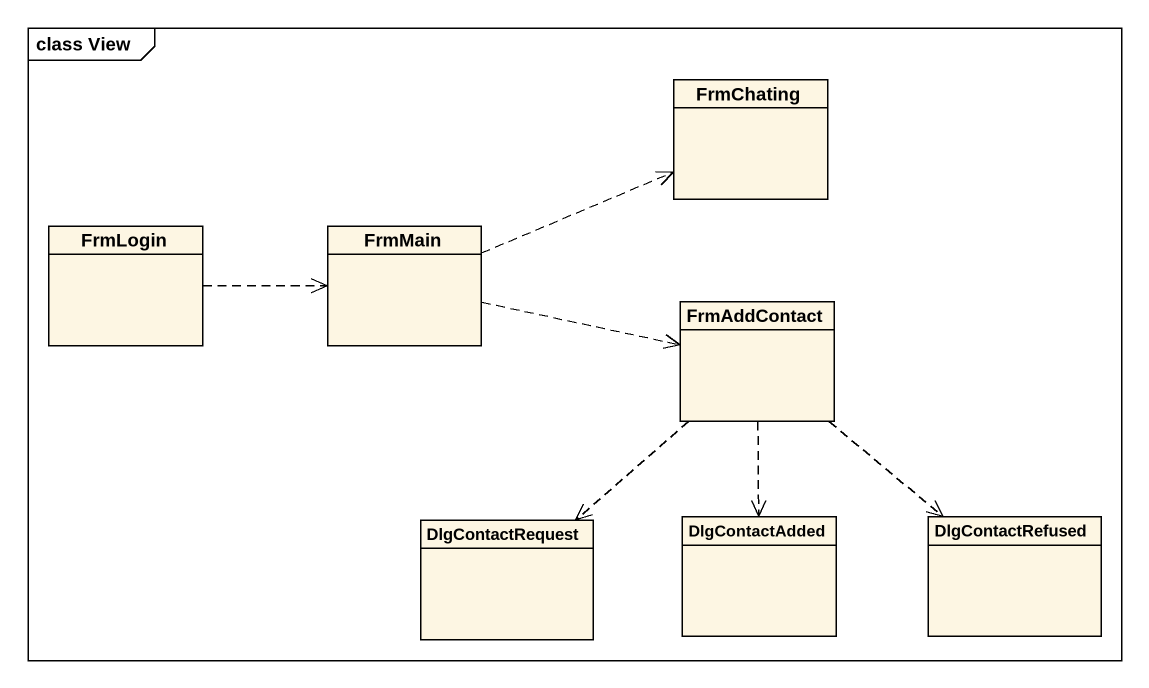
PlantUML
@startuml
mainframe class View
hide circle
hide empty members
class FrmChating
class FrmLogin
class FrmMain
class FrmAddContact
class DlgContactRequest
class DlgContactAdded
class DlgContactRefused
FrmLogin .right.> FrmMain
FrmMain .right.> FrmChating
FrmMain .right.> FrmAddContact
FrmAddContact ..> DlgContactRequest
FrmAddContact ..> DlgContactAdded
FrmAddContact ..> DlgContactRefused
@enduml
